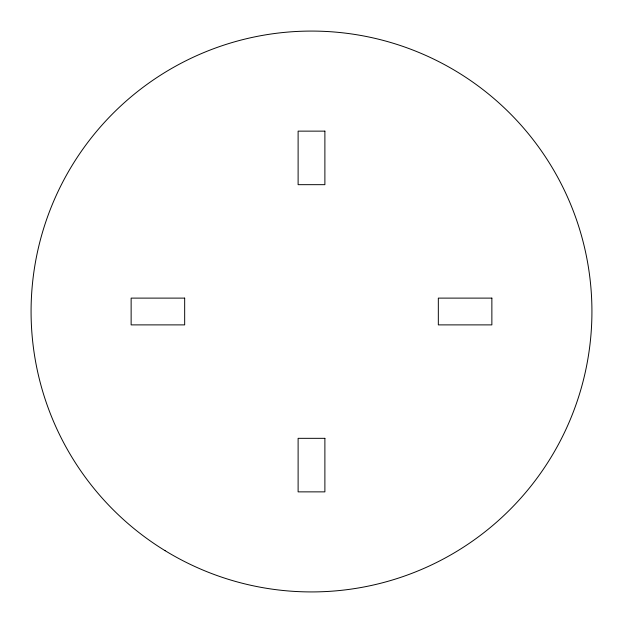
<?xml version="1.0" encoding="UTF-8"?>
<svg xmlns="http://www.w3.org/2000/svg" width="623" height="623" viewBox="0 0 623 623"><rect width="100%" height="100%" fill="white"/><g stroke="black" fill="none" stroke-linecap="round" stroke-linejoin="round"><path stroke-width="0.93" d="M324.887 131.134L298.113 131.134L298.113 184.673L324.887 184.673L324.887 131.134M184.673 298.113L131.134 298.113L131.134 324.887L184.673 324.887L184.673 298.113M491.866 298.113L438.327 298.113L438.327 324.887L491.866 324.887L491.866 298.113M324.887 438.327L298.113 438.327L298.113 491.866L324.887 491.866L324.887 438.327M165.126 550.693A280.428 280.428 0 0 0 591.834 318.665A280.428 280.428 0 0 0 177.539 65.142A280.428 280.428 0 0 0 165.126 550.693"/></g></svg>
